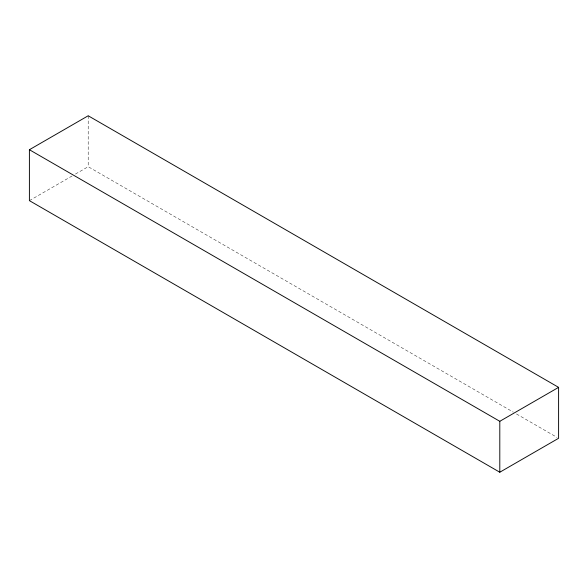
<?xml version="1.0" encoding="UTF-8"?>
<svg xmlns="http://www.w3.org/2000/svg" width="588" height="588" viewBox="0 0 588 588"><rect width="100%" height="100%" fill="white"/><g stroke="black" fill="none" stroke-linecap="round" stroke-linejoin="round"><path stroke-width="0.44" stroke-dasharray="2.94 2.21" d="M29.4 200.64L72.309 175.871M75.484 174.033L88.2 166.698L513.309 412.129M516.485 413.967L557.012 437.362M88.2 115.77L88.2 166.698"/><path stroke-width="0.88" d="M29.4 149.719L88.2 115.77L558.6 387.36L558.6 438.28L499.8 472.23L29.4 200.64L29.4 149.719L499.8 421.302L558.6 387.36M499.8 421.302L499.8 472.23"/></g></svg>
